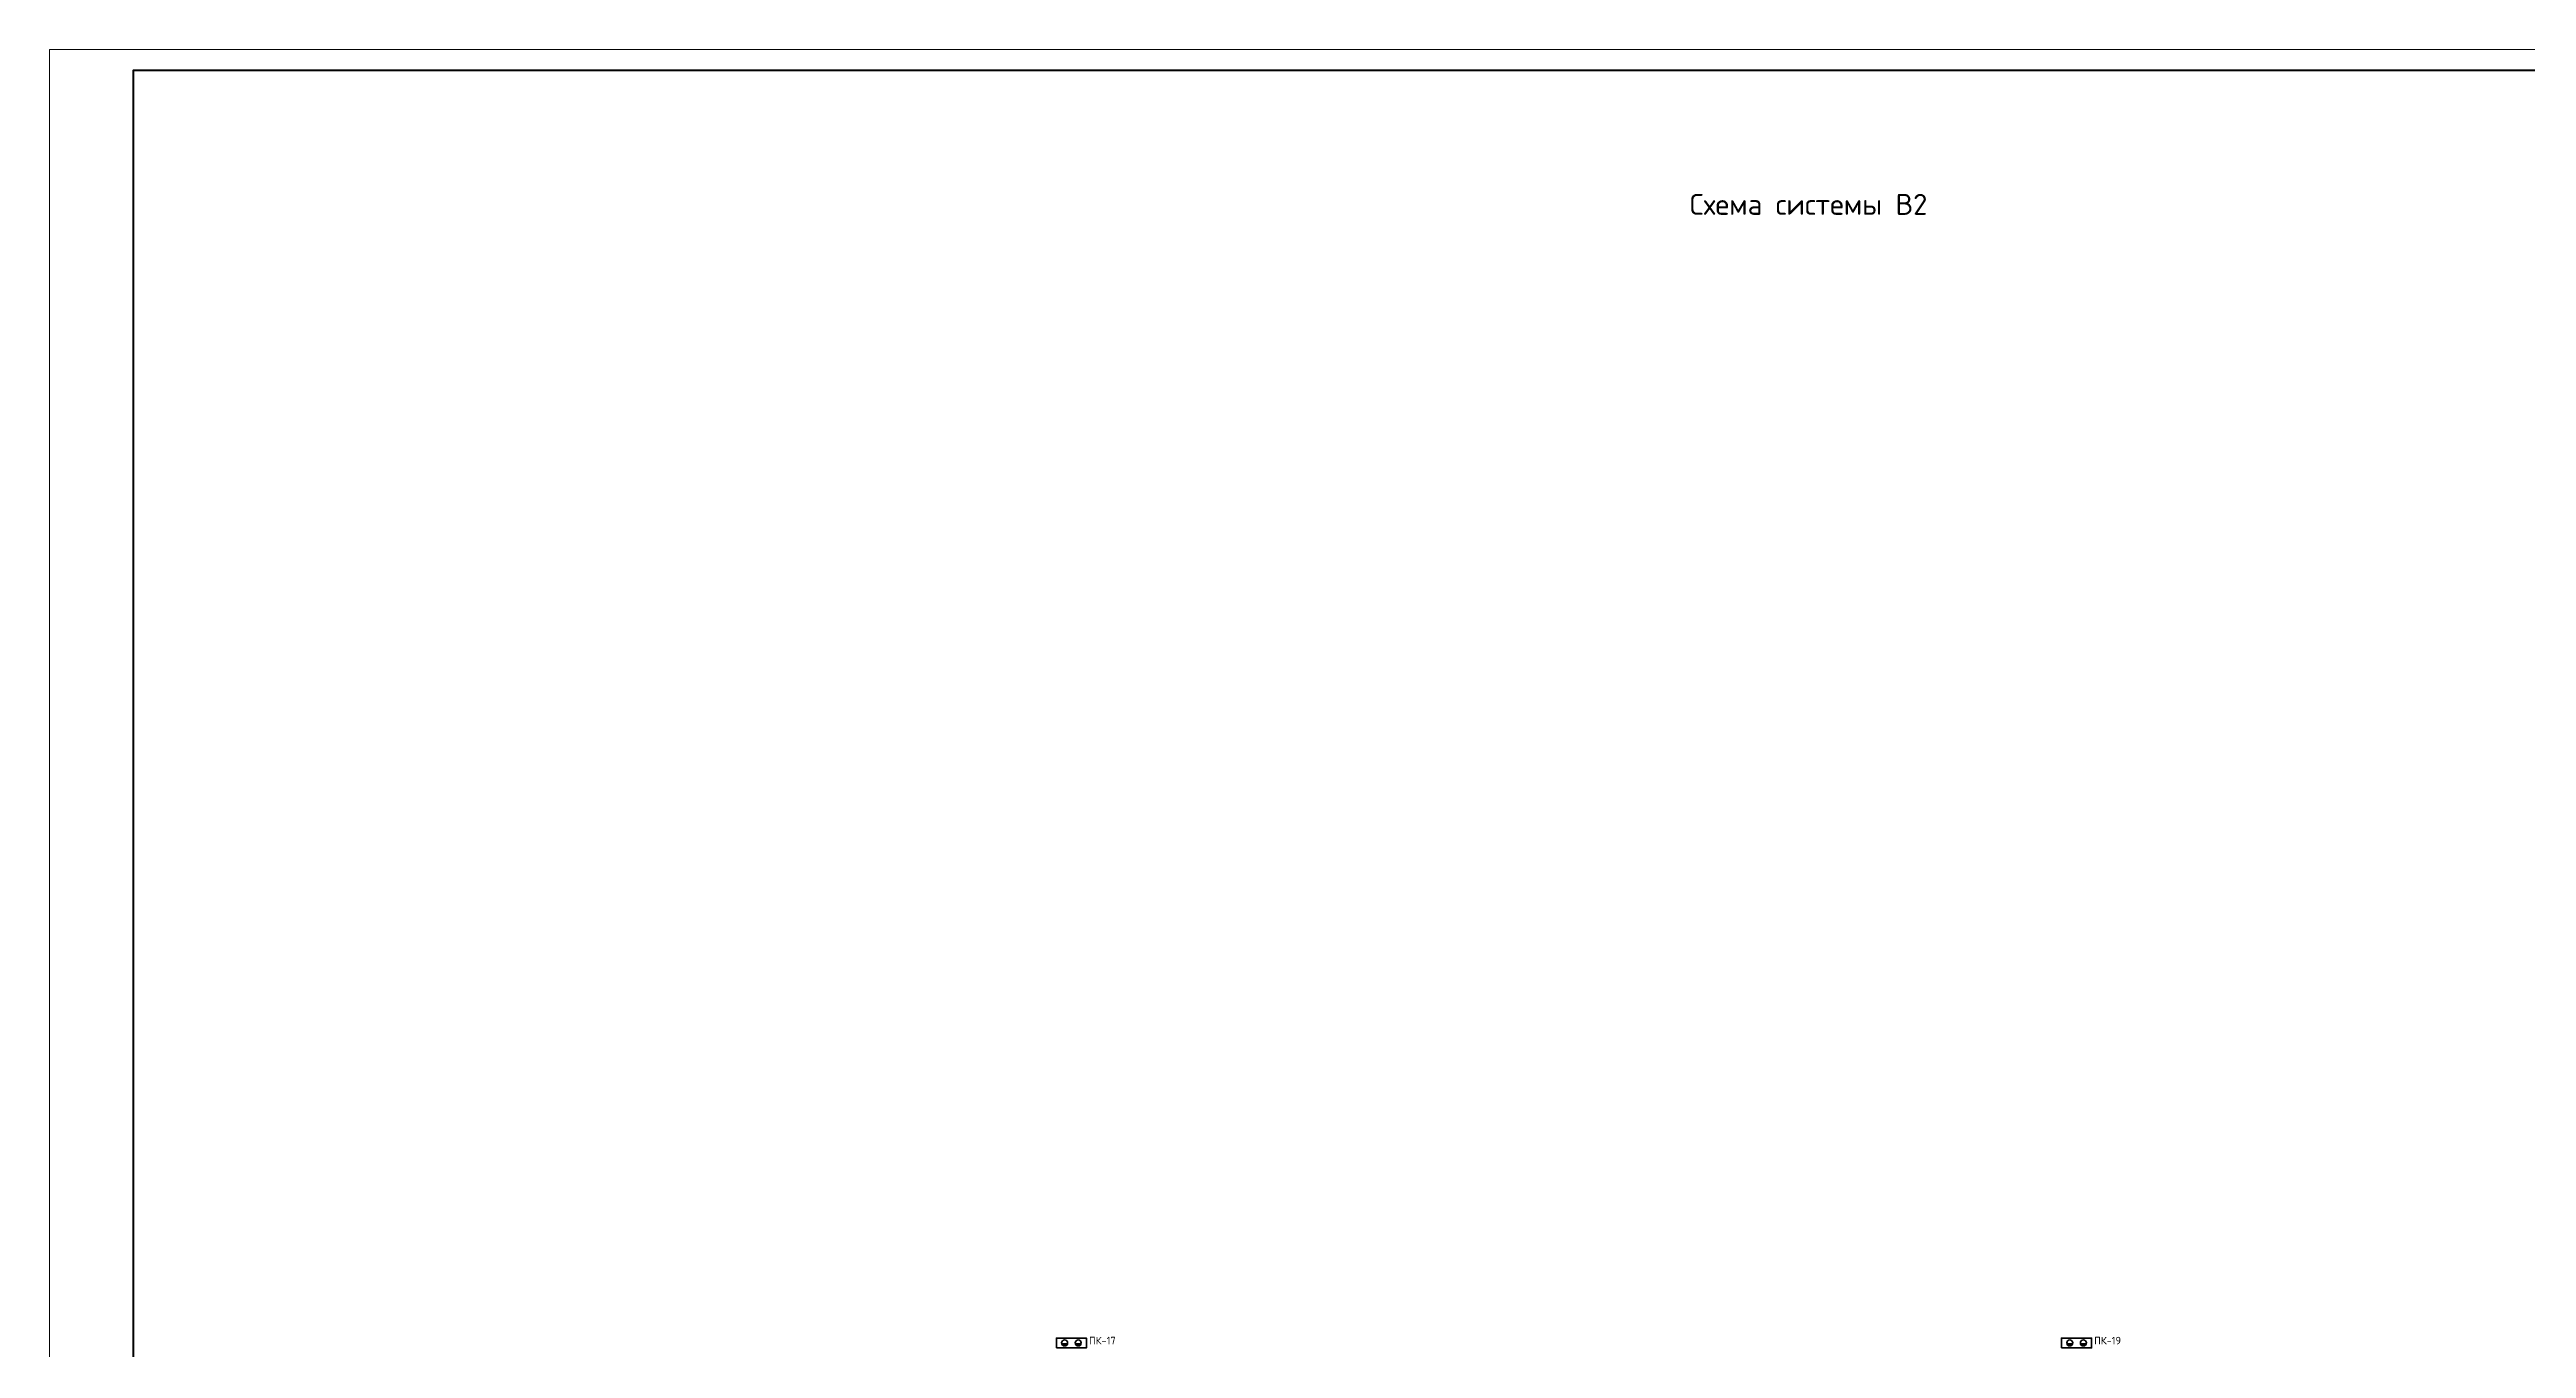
# Model space of a CAD drawing. Header units: millimetres. Extents: x 0 to 2118900, y -20000 to 84100.
# Drawn here: x 2000000 to 2059141, y 53064 to 84100 of the extents above; entities that cross this region are included whole.
import ezdxf
from ezdxf.enums import TextEntityAlignment as Align

# ---------------------------------------------------------------- set-up
doc = ezdxf.new("R2010")
doc.units = ezdxf.units.MM
for name, color, linetype, lineweight in [('ПТ_ПК', 30, 'Continuous', 35), ('ПТ_рамка', 7, 'Continuous', 50), ('ПТ_рамка_тонк', 7, 'Continuous', 18), ('ПТ_текст', 7, 'Continuous', 18)]:
    doc.layers.add(name, color=color, linetype=linetype, lineweight=lineweight)
doc.styles.add('ПТ', font='isocpeur.ttf')
doc.styles.add('ПТ_загл', font='isocpeur.ttf')

# ---------------------------------------------------------------- blocks, each defined once
blk = doc.blocks.new('PK2')
h = blk.add_hatch(color=7)
h.dxf.hatch_style = 1
h.paths.add_polyline_path([(-2.6, 1.3, 1), (-1, 1.3)])
h = blk.add_hatch(color=7)
h.dxf.hatch_style = 1
h.paths.add_polyline_path([(1, 1.3, 1), (2.6, 1.3)])
blk.add_lwpolyline([(-4, 0), (4, 0), (4, 2.6), (-4, 2.6)], close=True)
for centre in [(-1.8, 1.3), (1.8, 1.3)]:
    blk.add_circle(centre, 0.8)

msp = doc.modelspace()

# ---------------------------------------------------------------- linework, layer by layer
at = {"layer": 'ПТ_рамка', "lineweight": 70}
msp.add_lwpolyline([(2002000, 500), (2118400, 500), (2118400, 83600), (2002000, 83600)], close=True, dxfattribs=at)
at = {"layer": 'ПТ_рамка_тонк', "lineweight": 13}
msp.add_lwpolyline([(2000000, 0), (2118900, 0), (2118900, 84100), (2000000, 84100)], close=True, dxfattribs=at)

# ---------------------------------------------------------------- block references
at = {"layer": 'ПТ_ПК', "xscale": 90, "yscale": 90}
for p in [(2024399.5, 53079.5), (2048399.5, 53079.5)]:
    msp.add_blockref('PK2', p, dxfattribs=at)

# ---------------------------------------------------------------- texts
at = {"layer": 'ПТ_текст', "style": 'ПТ_загл'}
msp.add_text('Схема системы В2', height=500, dxfattribs=at).set_placement((2042000, 80000), align=Align.BOTTOM_CENTER)
at = {"layer": 'ПТ_текст', "style": 'ПТ'}
for s, p in [('ПК-17', (2024819.5, 53109.5)), ('ПК-19', (2048819.5, 53109.5))]:
    msp.add_text(s, height=180, dxfattribs=at).set_placement(p, align=Align.BOTTOM_LEFT)

doc.saveas('drawing.dxf')
